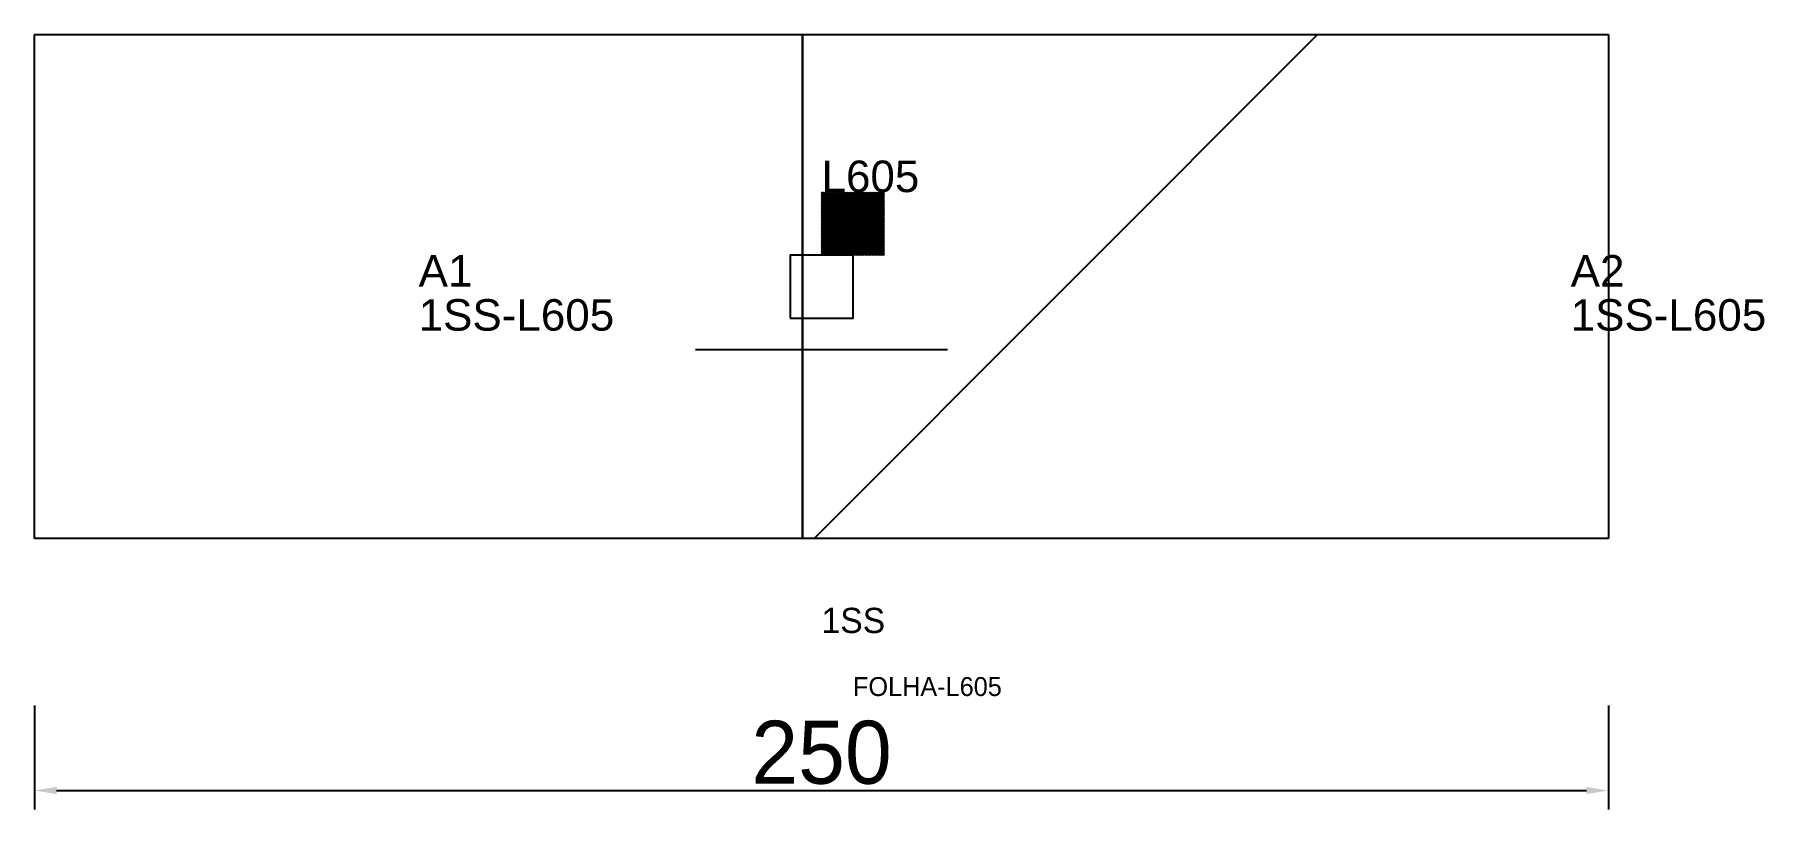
# Model space of a CAD drawing. Header units: metres. Extents: x 222 to 497, y 78 to 202.
import ezdxf

# ---------------------------------------------------------------- set-up
doc = ezdxf.new("R2010")
doc.units = ezdxf.units.M
for name, color, linetype in [('3', 3, 'CONTINUOUS'), ('AUX00', 7, 'CONTINUOUS'), ('COTA', 241, 'CONTINUOUS'), ('FOLHA', 255, 'CONTINUOUS'), ('Hachura', 251, 'CONTINUOUS'), ('NOMENCLATURA', 7, 'CONTINUOUS'), ('Nível', 160, 'CONTINUOUS'), ('Painéis', 200, 'CONTINUOUS'), ('Pilares', 5, 'CONTINUOUS'), ('REAPROVEITAMENTO', 251, 'CONTINUOUS'), ('SARR_2.2x7', 40, 'CONTINUOUS')]:
    doc.layers.add(name, color=color, linetype=linetype)
doc.styles.add('ARIAL', font='Arial.ttf')
doc.styles.add('STR_STANDARD', font='arial.ttf')
doc.dimstyles.new('EZ DXF', dxfattribs={"dimtxt": 10, "dimasz": 3.5, "dimexe": 3, "dimexo": 1.5, "dimgap": 1, "dimtad": 1, "dimdec": 1, "dimdsep": 46, "dimcen": 2.5, "dimazin": 3, "dimtfac": 1, "dimtmove": 0, "dimatfit": 3})

msp = doc.modelspace()

# ---------------------------------------------------------------- hatches: boundary and pattern name
at = {"layer": 'Hachura'}
h = msp.add_hatch(dxfattribs=at)
h.set_pattern_fill('ANSI31', scale=50)
h.paths.add_polyline_path([(347.2, 121.5), (222.2, 121.5), (222.2, 201.5), (472.2, 201.5), (472.2, 121.5)])
h = msp.add_hatch(dxfattribs=at)
h.set_pattern_fill('ANSI31', scale=50)
h.paths.add_polyline_path([(347.2, 121.5), (222.2, 121.5), (222.2, 201.5), (472.2, 201.5), (472.2, 121.5)])
at = {"layer": 'Reaproveitamento'}
h = msp.add_hatch(dxfattribs=at)
h.set_pattern_fill('SOLID')
h.paths.add_polyline_path([(347.2, 166.5), (357.2, 166.5), (357.2, 176.5), (347.2, 176.5)])
h = msp.add_hatch(dxfattribs=at)
h.set_pattern_fill('SOLID')
h.paths.add_polyline_path([(347.2, 166.5), (357.2, 166.5), (357.2, 176.5), (347.2, 176.5)])

# ---------------------------------------------------------------- linework, layer by layer
at = {"layer": '3'}
msp.add_lwpolyline([(344.2, 121.5), (344.2, 201.5)], close=True, dxfattribs=at)
msp.add_lwpolyline([(344.2, 121.5), (344.2, 201.5)], close=True, dxfattribs=at)
at = {"layer": 'Painéis', "color": 200}
for p, q in [((222.2, 121.5), (222.2, 201.5)), ((222.2, 201.5), (472.2, 201.5)), ((222.2, 121.5), (222.2, 201.5)), ((222.2, 201.5), (472.2, 201.5)), ((472.2, 201.5), (472.2, 121.5)), ((472.2, 201.5), (472.2, 121.5)), ((347.2, 121.5), (222.2, 121.5)), ((347.2, 121.5), (222.2, 121.5)), ((472.2, 121.5), (347.2, 121.5)), ((472.2, 121.5), (347.2, 121.5))]:
    msp.add_line(p, q, dxfattribs=at)
at = {"layer": 'Pilares'}
msp.add_lwpolyline([(342.2, 156.5), (352.2, 156.5), (352.2, 166.5), (342.2, 166.5)], close=True, dxfattribs=at)
msp.add_lwpolyline([(342.2, 156.5), (352.2, 156.5), (352.2, 166.5), (342.2, 166.5)], close=True, dxfattribs=at)
at = {"layer": 'SARR_2.2x7'}
msp.add_line((327.2, 151.5), (367.2, 151.5), dxfattribs=at)
msp.add_line((327.2, 151.5), (367.2, 151.5), dxfattribs=at)

# ---------------------------------------------------------------- texts
at = {"layer": '3', "style": 'STR_STANDARD'}
for s, p in [('A1', (283.2, 161.5)), ('A1', (283.2, 161.5)), ('A2', (466.2, 161.5)), ('A2', (466.2, 161.5))]:
    msp.add_text(s, height=5, dxfattribs=at).set_placement(p)
at = {"layer": 'AUX00', "style": 'STR_STANDARD'}
for p in [(283.2, 154.5), (283.2, 154.5), (466.2, 154.5), (466.2, 154.5)]:
    msp.add_text('1SS-L605', height=5, dxfattribs=at).set_placement(p)
at = {"layer": 'FOLHA'}
msp.add_text('FOLHA-L605', height=3, dxfattribs=at).set_placement((352.2, 96.5))
msp.add_text('FOLHA-L605', height=3, dxfattribs=at).set_placement((352.2, 96.5))
at = {"layer": 'NOMENCLATURA', "insert": (347.2, 181.5), "char_height": 5, "attachment_point": 1, "style": 'ARIAL'}
msp.add_mtext('L605', dxfattribs=at)
msp.add_mtext('L605', dxfattribs=at)
at = {"layer": 'Nível'}
msp.add_text('1SS', height=4, dxfattribs=at).set_placement((347.2, 106.5))
msp.add_text('1SS', height=4, dxfattribs=at).set_placement((347.2, 106.5))

# ---------------------------------------------------------------- dimensions: what is measured, and where the dimension line sits
at = {"layer": 'COTA'}
msp.add_linear_dim(base=(222.2, 81.5), p1=(222.2, 96.5), p2=(472.2, 96.5), dimstyle='EZ DXF', dxfattribs=at).render()
msp.add_linear_dim(base=(222.2, 81.5), p1=(222.2, 96.5), p2=(472.2, 96.5), dimstyle='EZ DXF', dxfattribs=at).render()

doc.saveas('drawing.dxf')
